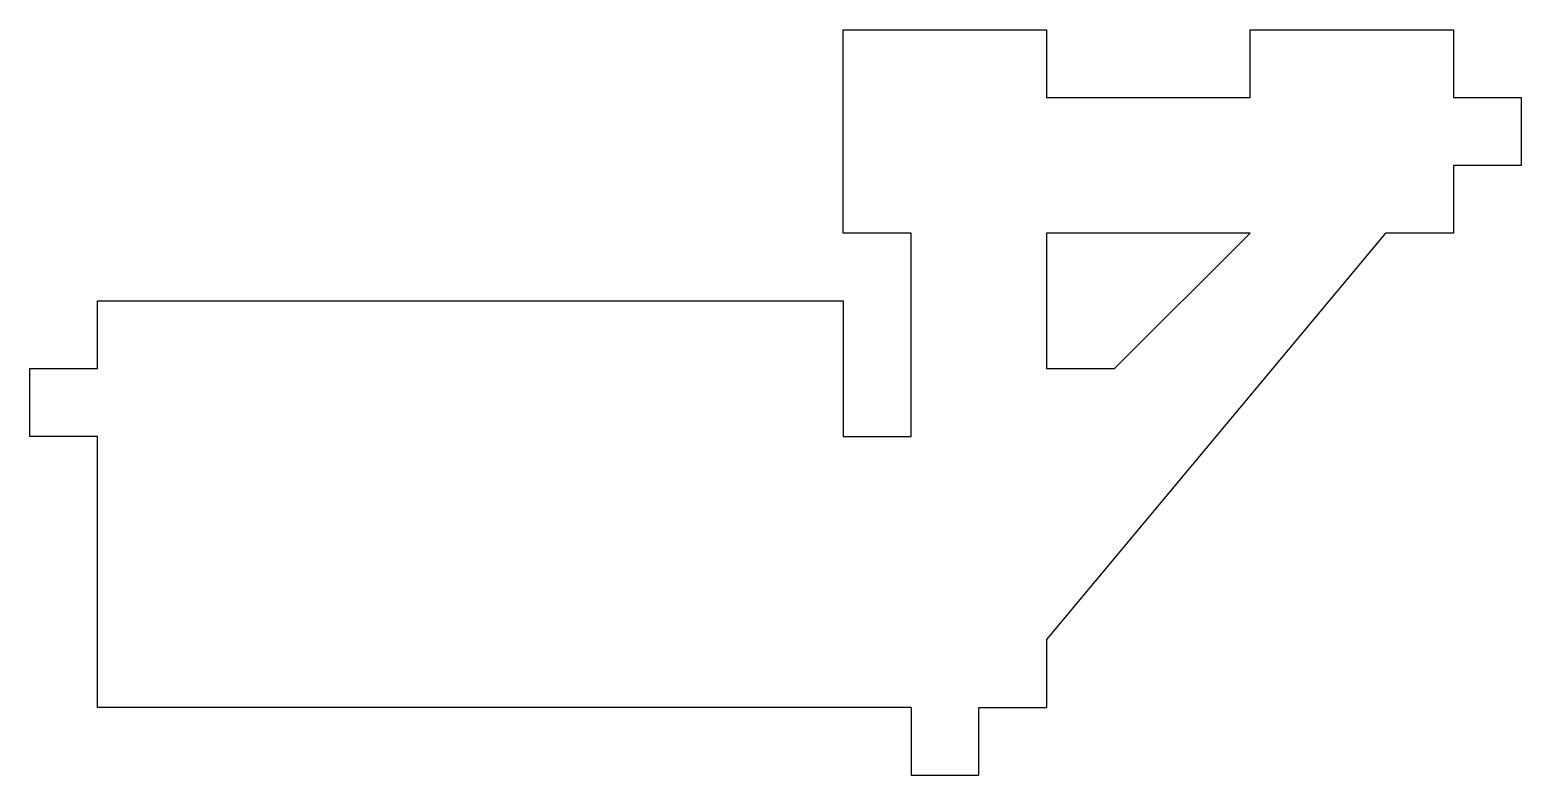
# Model space of a CAD drawing. Header units: metres. Extents: x -1 to 21, y -4 to 7.
import ezdxf

# ---------------------------------------------------------------- set-up
doc = ezdxf.new("R2010")
doc.units = ezdxf.units.M
doc.layers.get('0').update_dxf_attribs({"lineweight": 25, "true_color": 0xffffff})

msp = doc.modelspace()

# ---------------------------------------------------------------- linework, layer by layer
for p, q in [((11, 4), (11, 7)), ((11, 7), (14, 7)), ((14, 7), (14, 6)), ((17, 6), (17, 7)), ((17, 7), (20, 7)), ((20, 7), (20, 6)), ((14, 6), (17, 6)), ((20, 6), (21, 6)), ((21, 6), (21, 5)), ((21, 5), (20, 5)), ((20, 5), (20, 4)), ((12, 4), (11, 4)), ((12, 1), (12, 4)), ((19, 4), (14, -2)), ((17, 4), (14, 4)), ((14, 4), (14, 2)), ((15, 2), (17, 4)), ((20, 4), (19, 4)), ((0, 2), (0, 3)), ((0, 3), (11, 3)), ((11, 3), (11, 1)), ((-1, 1), (-1, 2)), ((-1, 2), (0, 2)), ((14, 2), (15, 2)), ((0, 1), (-1, 1)), ((0, 0), (0, 1)), ((11, 1), (12, 1)), ((0, -3), (0, 0)), ((14, -2), (14, -3)), ((12, -3), (0, -3)), ((12, -3), (12, -4)), ((13, -4), (13, -3)), ((13, -3), (14, -3)), ((12, -4), (13, -4))]:
    msp.add_line(p, q)

doc.saveas('drawing.dxf')
